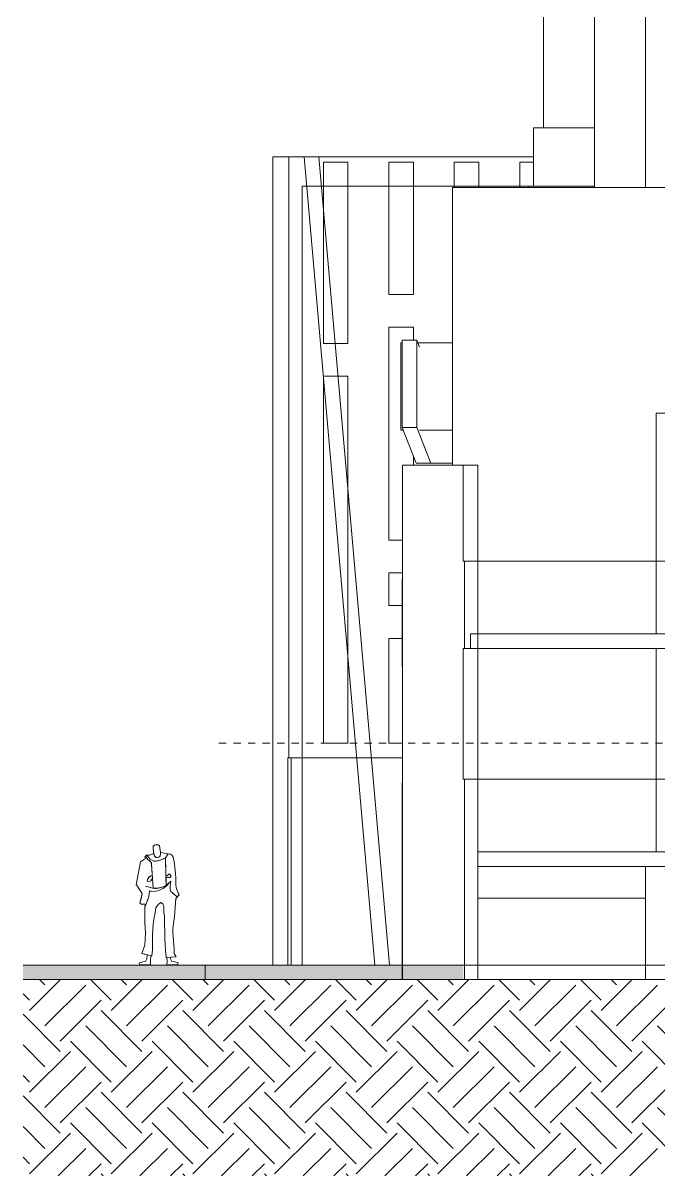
# Model space of a CAD drawing. Header units: metres. Extents: x -144 to 1000, y -717 to 29.
# Drawn here: x 99.36 to 108.11, y -661.96 to -646.13 of the extents above; entities that cross this region are included whole.
import ezdxf

# ---------------------------------------------------------------- set-up
doc = ezdxf.new("R2010")
doc.units = ezdxf.units.M
doc.linetypes.add('Punto 1 mm', pattern=[0.075, 0, -0.075])
doc.layers.get('0').update_dxf_attribs({"color": 1})
for name, color, linetype, lineweight in [('A-DETL-GENF', 1, 'Continuous', 9), ('A-DETL-THIN', 1, 'Continuous', 9), ('A-FLOR', 2, 'Continuous', 9), ('A-FLOR-HRAL', 1, 'Continuous', 9), ('A-FLOR-LEVL', 51, 'Continuous', 9), ('A-WALL', 4, 'Continuous', 9), ('G-IMPT', 1, 'Continuous', 9), ('S-COLS', 7, 'Continuous', 9)]:
    doc.layers.add(name, color=color, linetype=linetype, lineweight=lineweight)

# ---------------------------------------------------------------- blocks, each defined once
blk = doc.blocks.new('ESCALA HUMANA - A_dwg-1534791-POSTERIOR')
at = {"layer": 'G-IMPT'}
blk.add_line((-11.699, 1.096), (-11.706, 1.473), dxfattribs=at)
at = {"layer": 'G-IMPT', "flags": 128}
for points in [[(-11.533, 0.986), (-11.52, 0.964), (-11.567, 0.913), (-11.575, 0.79), (-11.584, 0.667), (-11.607, 0.502), (-11.607, 0.438), (-11.589, 0.221), (-11.589, 0.161), (-11.559, 0.114), (-11.639, 0.108), (-11.637, 0.084), (-11.619, 0.048), (-11.58, 0.044), (-11.533, 0.03), (-11.541, 0.005), (-11.687, 0.005), (-11.684, 0.055), (-11.69, 0.103), (-11.7, 0.103), (-11.7, 0.125), (-11.703, 0.141), (-11.717, 0.351), (-11.721, 0.676), (-11.728, 0.722), (-11.732, 0.804), (-11.746, 0.842), (-11.768, 0.858), (-11.805, 0.836), (-11.841, 0.788), (-11.849, 0.718), (-11.862, 0.655), (-11.874, 0.599), (-11.881, 0.501), (-11.885, 0.396), (-11.886, 0.29), (-11.888, 0.211), (-11.897, 0.126), (-11.907, 0.128), (-11.915, 0.055), (-11.912, 0.005), (-12.059, 0.005), (-12.066, 0.03), (-12.019, 0.044), (-11.98, 0.048), (-11.962, 0.084), (-11.958, 0.13), (-11.96, 0.141), (-12.034, 0.158), (-11.989, 0.273), (-11.982, 0.44), (-11.989, 0.588), (-11.991, 0.781), (-11.988, 0.837), (-12.031, 0.835), (-12.061, 0.852), (-12.04, 0.929), (-12.03, 0.981), (-12.064, 1.039), (-12.093, 1.082), (-12.111, 1.1), (-12.05, 1.417), (-11.984, 1.464), (-11.993, 1.483), (-11.981, 1.497), (-11.97, 1.511), (-11.925, 1.511), (-11.868, 1.532), (-11.878, 1.602), (-11.879, 1.632), (-11.869, 1.64), (-11.857, 1.646), (-11.845, 1.65), (-11.828, 1.652), (-11.815, 1.651), (-11.801, 1.647), (-11.789, 1.641), (-11.776, 1.548), (-11.7, 1.533), (-11.671, 1.527), (-11.638, 1.521), (-11.614, 1.507), (-11.6, 1.483), (-11.585, 1.394), (-11.581, 1.34), (-11.572, 1.254), (-11.567, 1.2), (-11.564, 1.171), (-11.564, 1.103), (-11.561, 1.066)], [(-11.559, 0.114), (-11.7, 0.103), (-11.7, 0.125), (-11.703, 0.141), (-11.717, 0.351), (-11.721, 0.676), (-11.728, 0.722), (-11.732, 0.804), (-11.746, 0.842), (-11.768, 0.858), (-11.805, 0.836), (-11.841, 0.788), (-11.849, 0.718), (-11.862, 0.655), (-11.874, 0.599), (-11.881, 0.501), (-11.885, 0.396), (-11.886, 0.29), (-11.888, 0.211), (-11.897, 0.126), (-12.034, 0.158), (-11.989, 0.273), (-11.982, 0.44), (-11.989, 0.588), (-11.991, 0.781), (-11.988, 0.837), (-12.031, 0.835), (-12.061, 0.852), (-12.04, 0.929), (-12.03, 0.981), (-12.064, 1.039), (-12.093, 1.082), (-12.111, 1.1), (-12.05, 1.417), (-11.984, 1.464), (-11.993, 1.483), (-11.97, 1.511), (-11.925, 1.511), (-11.868, 1.532), (-11.878, 1.602), (-11.879, 1.632), (-11.869, 1.64), (-11.857, 1.646), (-11.845, 1.65), (-11.828, 1.652), (-11.815, 1.651), (-11.801, 1.647), (-11.789, 1.641), (-11.776, 1.548), (-11.7, 1.533), (-11.638, 1.521), (-11.614, 1.507), (-11.6, 1.483), (-11.585, 1.394), (-11.581, 1.34), (-11.572, 1.254), (-11.567, 1.2), (-11.564, 1.171), (-11.564, 1.103), (-11.561, 1.066), (-11.533, 0.986), (-11.52, 0.964), (-11.567, 0.913), (-11.575, 0.79), (-11.584, 0.667), (-11.607, 0.502), (-11.607, 0.438), (-11.589, 0.221), (-11.589, 0.161)]]:
    blk.add_lwpolyline(points, close=True, dxfattribs=at)
for points in [[(-11.876, 1.056), (-11.899, 1.389), (-11.907, 1.412), (-11.921, 1.426), (-11.95, 1.448), (-11.974, 1.48), (-11.981, 1.497)], [(-11.97, 1.511), (-11.942, 1.483), (-11.917, 1.455), (-11.885, 1.436), (-11.866, 1.428), (-11.838, 1.429), (-11.813, 1.43), (-11.781, 1.443), (-11.75, 1.455), (-11.705, 1.474), (-11.671, 1.527)], [(-11.868, 1.532), (-11.857, 1.502), (-11.841, 1.482), (-11.82, 1.476), (-11.789, 1.487), (-11.776, 1.52), (-11.776, 1.548)], [(-11.982, 1.084), (-11.929, 1.068), (-11.887, 1.056), (-11.827, 1.056), (-11.77, 1.064), (-11.713, 1.086), (-11.686, 1.106), (-11.634, 1.151)], [(-11.96, 0.873), (-11.935, 0.941), (-11.926, 1.018), (-11.878, 1.011), (-11.813, 1.018), (-11.738, 1.052), (-11.698, 1.082), (-11.634, 1.151), (-11.639, 1.12), (-11.643, 1.086), (-11.642, 1.042), (-11.633, 1.012), (-11.612, 0.992), (-11.592, 0.975)], [(-11.887, 1.216), (-11.909, 1.224), (-11.938, 1.206), (-11.952, 1.183), (-11.959, 1.154), (-11.94, 1.145), (-11.91, 1.157), (-11.891, 1.184), (-11.886, 1.2)], [(-11.702, 1.22), (-11.683, 1.227), (-11.662, 1.248), (-11.652, 1.253), (-11.637, 1.237), (-11.628, 1.219), (-11.64, 1.21), (-11.651, 1.203), (-11.665, 1.201), (-11.68, 1.205), (-11.689, 1.207), (-11.701, 1.202)], [(-11.96, 0.141), (-11.958, 0.13), (-11.962, 0.084), (-11.98, 0.048), (-12.019, 0.044), (-12.066, 0.03), (-12.059, 0.005), (-11.912, 0.005), (-11.915, 0.055), (-11.907, 0.128)], [(-11.639, 0.108), (-11.637, 0.084), (-11.619, 0.048), (-11.58, 0.044), (-11.533, 0.03), (-11.541, 0.005), (-11.687, 0.005), (-11.684, 0.055), (-11.69, 0.103)]]:
    blk.add_lwpolyline(points, dxfattribs=at)
blk = doc.blocks.new('GBGB')
at = {"layer": 'A-DETL-GENF'}
h = blk.add_hatch(color=256, dxfattribs=at)
h.paths.add_polyline_path([(99.364, -659.266), (105.414, -659.266), (105.414, -659.066), (99.364, -659.066)])
h.paths.add_polyline_path([(140.588, -659.266), (140.588, -659.066), (134.078, -659.066), (134.078, -659.266), (135.435, -659.266)])
for p, q in [((101.253, -657.518), (101.252, -657.549)), ((101.358, -657.54), (101.253, -657.518)), ((100.979, -657.649), (100.918, -657.966)), ((101.046, -657.603), (100.979, -657.649)), ((101.048, -657.57), (101.036, -657.583)), ((101.036, -657.583), (101.046, -657.603)), ((101.059, -657.556), (101.048, -657.57)), ((101.048, -657.57), (101.055, -657.586)), ((101.055, -657.586), (101.079, -657.618)), ((101.104, -657.556), (101.059, -657.556)), ((101.059, -657.556), (101.087, -657.583)), ((101.079, -657.618), (101.114, -657.645)), ((101.087, -657.583), (101.112, -657.612)), ((101.159, -657.535), (101.104, -657.556)), ((101.122, -657.654), (101.108, -657.64)), ((101.112, -657.612), (101.144, -657.63)), ((101.13, -657.678), (101.122, -657.654)), ((101.131, -657.685), (101.13, -657.678)), ((101.131, -657.685), (101.153, -658.011)), ((101.144, -657.63), (101.163, -657.639)), ((101.168, -657.558), (101.159, -657.535)), ((101.163, -657.639), (101.191, -657.637)), ((101.358, -657.539), (101.323, -657.594)), ((101.323, -657.594), (101.327, -657.846)), ((101.392, -657.545), (101.358, -657.539)), ((101.415, -657.559), (101.392, -657.545)), ((101.429, -657.584), (101.415, -657.559)), ((101.444, -657.672), (101.429, -657.584)), ((101.448, -657.727), (101.444, -657.672)), ((101.091, -657.861), (101.12, -657.842)), ((101.12, -657.842), (101.142, -657.85)), ((101.327, -657.846), (101.347, -657.84)), ((101.347, -657.84), (101.367, -657.818)), ((101.367, -657.818), (101.377, -657.814)), ((101.377, -657.814), (101.392, -657.829)), ((101.392, -657.829), (101.401, -657.847)), ((101.457, -657.812), (101.448, -657.727)), ((101.462, -657.867), (101.457, -657.812)), ((100.918, -657.966), (100.936, -657.984)), ((100.936, -657.984), (100.966, -658.027)), ((101.07, -657.912), (101.077, -657.884)), ((101.089, -657.921), (101.07, -657.912)), ((101.077, -657.884), (101.091, -657.861)), ((101.119, -657.909), (101.089, -657.921)), ((101.144, -657.875), (101.119, -657.909)), ((101.26, -658.002), (101.255, -658.003)), ((101.274, -657.997), (101.26, -658.002)), ((101.292, -658.014), (101.332, -657.984)), ((101.316, -657.98), (101.296, -657.988)), ((101.33, -657.971), (101.316, -657.98)), ((101.328, -657.865), (101.327, -657.846)), ((101.34, -657.859), (101.328, -657.865)), ((101.328, -657.865), (101.33, -657.971)), ((101.33, -657.971), (101.344, -657.961)), ((101.332, -657.984), (101.395, -657.915)), ((101.349, -657.861), (101.34, -657.859)), ((101.344, -657.961), (101.395, -657.915)), ((101.364, -657.865), (101.349, -657.861)), ((101.378, -657.864), (101.364, -657.865)), ((101.389, -657.857), (101.378, -657.864)), ((101.39, -657.946), (101.387, -657.98)), ((101.387, -657.98), (101.387, -658.024)), ((101.401, -657.847), (101.389, -657.857)), ((101.395, -657.915), (101.39, -657.946)), ((101.465, -657.896), (101.462, -657.867)), ((101.465, -657.963), (101.465, -657.896)), ((101.469, -658), (101.465, -657.963)), ((101.496, -658.08), (101.469, -658)), ((100.966, -658.027), (100.999, -658.085)), ((100.99, -658.137), (100.968, -658.215)), ((100.999, -658.085), (100.99, -658.137)), ((101.039, -658.275), (101.094, -658.125)), ((101.094, -658.125), (101.103, -658.049)), ((101.103, -658.049), (101.152, -658.056)), ((101.152, -658.056), (101.217, -658.048)), ((101.217, -658.048), (101.292, -658.014)), ((101.387, -658.024), (101.396, -658.054)), ((101.396, -658.054), (101.417, -658.075)), ((101.417, -658.075), (101.484, -658.13)), ((101.454, -658.276), (101.462, -658.154)), ((101.462, -658.154), (101.484, -658.13)), ((101.484, -658.13), (101.509, -658.102)), ((101.509, -658.102), (101.496, -658.08)), ((100.968, -658.215), (100.998, -658.232)), ((100.998, -658.232), (101.041, -658.23)), ((101.039, -658.275), (101.038, -658.286)), ((101.038, -658.286), (101.04, -658.479)), ((101.041, -658.23), (101.039, -658.275)), ((101.18, -658.349), (101.188, -658.278)), ((101.188, -658.278), (101.224, -658.23)), ((101.224, -658.23), (101.261, -658.209)), ((101.261, -658.209), (101.283, -658.225)), ((101.283, -658.225), (101.297, -658.262)), ((101.297, -658.262), (101.301, -658.345)), ((101.445, -658.4), (101.454, -658.276)), ((101.148, -658.565), (101.155, -658.468)), ((101.155, -658.468), (101.168, -658.412)), ((101.168, -658.412), (101.18, -658.349)), ((101.301, -658.345), (101.308, -658.391)), ((101.308, -658.391), (101.313, -658.715)), ((101.422, -658.564), (101.445, -658.4)), ((101.04, -658.479), (101.047, -658.627)), ((101.047, -658.627), (101.04, -658.793)), ((101.144, -658.671), (101.148, -658.565)), ((101.422, -658.628), (101.422, -658.564)), ((101.44, -658.845), (101.422, -658.628)), ((101.04, -658.793), (100.995, -658.909)), ((101.142, -658.855), (101.143, -658.776)), ((101.143, -658.776), (101.144, -658.671)), ((101.313, -658.715), (101.326, -658.925)), ((100.995, -658.909), (101.132, -658.94)), ((101.132, -658.94), (101.142, -658.855)), ((101.326, -658.925), (101.329, -658.941)), ((101.329, -658.941), (101.329, -658.964)), ((101.329, -658.964), (101.47, -658.952)), ((101.441, -658.906), (101.44, -658.845)), ((101.47, -658.952), (101.441, -658.906))]:
    blk.add_line(p, q, dxfattribs=at)
at = {"layer": 'A-DETL-GENF', "color": 252, "true_color": 0x959595}
for p, q in [((99.454, -659.69), (99.878, -659.266)), ((99.665, -659.339), (99.592, -659.266)), ((100.577, -659.55), (100.293, -659.266)), ((100.577, -659.69), (101.001, -659.266)), ((100.787, -659.339), (100.714, -659.266)), ((101.699, -659.55), (101.415, -659.266)), ((101.699, -659.69), (102.123, -659.266)), ((101.91, -659.339), (101.837, -659.266)), ((102.822, -659.55), (102.538, -659.266)), ((102.822, -659.69), (103.246, -659.266)), ((103.032, -659.339), (102.959, -659.266)), ((103.944, -659.55), (103.66, -659.266)), ((103.944, -659.69), (104.368, -659.266)), ((104.155, -659.339), (104.082, -659.266)), ((105.067, -659.55), (104.783, -659.266)), ((105.067, -659.69), (105.491, -659.266)), ((105.277, -659.339), (105.204, -659.266)), ((106.189, -659.55), (105.905, -659.266)), ((106.189, -659.69), (106.613, -659.266)), ((106.4, -659.339), (106.327, -659.266)), ((107.312, -659.55), (107.028, -659.266)), ((107.312, -659.69), (107.736, -659.266)), ((107.522, -659.339), (107.449, -659.266)), ((99.665, -659.901), (100.226, -659.34)), ((100.787, -659.901), (101.348, -659.34)), ((101.91, -659.901), (102.471, -659.34)), ((103.032, -659.901), (103.593, -659.34)), ((104.155, -659.901), (104.716, -659.34)), ((105.277, -659.901), (105.839, -659.34)), ((106.4, -659.901), (106.961, -659.34)), ((107.522, -659.901), (108.084, -659.34)), ((99.454, -659.55), (99.364, -659.46)), ((99.875, -660.111), (100.436, -659.55)), ((100.998, -660.111), (101.559, -659.55)), ((102.12, -660.111), (102.681, -659.55)), ((103.243, -660.111), (103.804, -659.55)), ((104.365, -660.111), (104.926, -659.55)), ((105.488, -660.111), (106.049, -659.55)), ((106.61, -660.111), (107.172, -659.55)), ((107.733, -660.111), (108.294, -659.55)), ((99.875, -660.252), (99.364, -659.74)), ((100.998, -660.252), (100.436, -659.691)), ((102.12, -660.252), (101.559, -659.691)), ((103.243, -660.252), (102.681, -659.691)), ((104.365, -660.252), (103.804, -659.691)), ((105.488, -660.252), (104.926, -659.691)), ((106.61, -660.252), (106.049, -659.691)), ((107.733, -660.252), (107.172, -659.691)), ((100.787, -660.462), (100.226, -659.901)), ((101.91, -660.462), (101.348, -659.901)), ((103.032, -660.462), (102.471, -659.901)), ((104.155, -660.462), (103.593, -659.901)), ((105.277, -660.462), (104.716, -659.901)), ((106.4, -660.462), (105.839, -659.901)), ((107.522, -660.462), (106.961, -659.901)), ((108.645, -660.462), (108.084, -659.901)), ((99.665, -660.462), (99.364, -660.161)), ((100.577, -660.673), (100.015, -660.112)), ((101.699, -660.673), (101.138, -660.112)), ((102.822, -660.673), (102.26, -660.112)), ((103.944, -660.673), (103.383, -660.112)), ((105.067, -660.673), (104.506, -660.112)), ((106.189, -660.673), (105.628, -660.112)), ((107.312, -660.673), (106.751, -660.112)), ((108.434, -660.673), (107.873, -660.112)), ((99.454, -660.813), (100.015, -660.252)), ((100.577, -660.813), (101.138, -660.252)), ((101.699, -660.813), (102.26, -660.252)), ((102.822, -660.813), (103.383, -660.252)), ((103.944, -660.813), (104.506, -660.252)), ((105.067, -660.813), (105.628, -660.252)), ((106.189, -660.813), (106.751, -660.252)), ((107.312, -660.813), (107.873, -660.252)), ((99.665, -661.024), (100.226, -660.463)), ((100.787, -661.024), (101.348, -660.463)), ((101.91, -661.024), (102.471, -660.463)), ((103.032, -661.024), (103.593, -660.463)), ((104.155, -661.024), (104.716, -660.463)), ((105.277, -661.024), (105.839, -660.463)), ((106.4, -661.024), (106.961, -660.463)), ((107.522, -661.024), (108.084, -660.463)), ((99.454, -660.673), (99.364, -660.582)), ((99.875, -661.234), (100.436, -660.673)), ((100.998, -661.234), (101.559, -660.673)), ((102.12, -661.234), (102.681, -660.673)), ((103.243, -661.234), (103.804, -660.673)), ((104.365, -661.234), (104.926, -660.673)), ((105.488, -661.234), (106.049, -660.673)), ((106.61, -661.234), (107.172, -660.673)), ((107.733, -661.234), (108.294, -660.673)), ((100.998, -661.374), (100.436, -660.813)), ((102.12, -661.374), (101.559, -660.813)), ((103.243, -661.374), (102.681, -660.813)), ((104.365, -661.374), (103.804, -660.813)), ((105.488, -661.374), (104.926, -660.813)), ((106.61, -661.374), (106.049, -660.813)), ((107.733, -661.374), (107.172, -660.813)), ((99.875, -661.374), (99.364, -660.863)), ((100.787, -661.584), (100.226, -661.023)), ((101.91, -661.584), (101.348, -661.023)), ((103.032, -661.584), (102.471, -661.023)), ((104.155, -661.584), (103.593, -661.023)), ((105.277, -661.584), (104.716, -661.023)), ((106.4, -661.584), (105.839, -661.023)), ((107.522, -661.584), (106.961, -661.023)), ((108.645, -661.584), (108.084, -661.023)), ((99.665, -661.584), (99.364, -661.283)), ((100.577, -661.795), (100.015, -661.234)), ((101.699, -661.795), (101.138, -661.234)), ((102.822, -661.795), (102.26, -661.234)), ((103.944, -661.795), (103.383, -661.234)), ((105.067, -661.795), (104.506, -661.234)), ((106.189, -661.795), (105.628, -661.234)), ((107.312, -661.795), (106.751, -661.234)), ((108.434, -661.795), (107.873, -661.234)), ((99.454, -661.935), (100.015, -661.374)), ((100.577, -661.935), (101.138, -661.374)), ((101.699, -661.935), (102.26, -661.374)), ((102.822, -661.935), (103.383, -661.374)), ((103.944, -661.935), (104.506, -661.374)), ((105.067, -661.935), (105.628, -661.374)), ((106.189, -661.935), (106.751, -661.374)), ((107.312, -661.935), (107.873, -661.374)), ((99.848, -661.963), (100.226, -661.585)), ((100.971, -661.963), (101.348, -661.585)), ((102.093, -661.963), (102.471, -661.585)), ((103.216, -661.963), (103.593, -661.585)), ((104.338, -661.963), (104.716, -661.585)), ((105.461, -661.963), (105.839, -661.585)), ((106.584, -661.963), (106.961, -661.585)), ((107.706, -661.963), (108.084, -661.585)), ((99.454, -661.795), (99.364, -661.705)), ((100.269, -661.963), (100.436, -661.795)), ((101.391, -661.963), (101.559, -661.795)), ((102.514, -661.963), (102.681, -661.795)), ((103.636, -661.963), (103.804, -661.795)), ((104.759, -661.963), (104.926, -661.795)), ((105.881, -661.963), (106.049, -661.795)), ((107.004, -661.963), (107.172, -661.795)), ((100.463, -661.963), (100.436, -661.936)), ((101.586, -661.963), (101.559, -661.936)), ((102.708, -661.963), (102.681, -661.936)), ((103.831, -661.963), (103.804, -661.936)), ((104.953, -661.963), (104.926, -661.936)), ((106.076, -661.963), (106.049, -661.936)), ((107.199, -661.963), (107.172, -661.936))]:
    blk.add_line(p, q, dxfattribs=at)
at = {"layer": 'A-DETL-GENF'}
for centre, radius, start, end in [((101.2, -657.484), 0.0701, 55.2475, 134.8378), ((101.727, -657.417), 0.577, 181.7777, 194.2223), ((100.646, -657.548), 0.606, 359.8875, 11.535), ((101.086, -657.68), 0.0449, 353.4993, 52.1791), ((101.209, -657.548), 0.0428, 194.2223, 357.9372), ((101.1, -657.133), 0.513, 280.2499, 295.7078), ((101.185, -657.741), 0.272, 263.3455, 302.2868)]:
    blk.add_arc(centre, radius, start, end, dxfattribs=at)
at = {"layer": 'A-DETL-THIN'}
for p, q in [((99.364, -659.066), (140.588, -659.066)), ((140.588, -659.266), (99.364, -659.266)), ((140.588, -659.266), (99.364, -659.266))]:
    blk.add_line(p, q, dxfattribs=at)
at = {"layer": 'A-FLOR'}
for p, q in [((105.268, -652.17), (104.968, -652.17)), ((101.865, -659.066), (101.865, -659.266))]:
    blk.add_line(p, q, dxfattribs=at)
at = {"layer": 'A-FLOR', "color": 251, "true_color": 0x666666}
for p, q in [((105.514, -654.517), (111.602, -654.517)), ((105.514, -654.517), (105.514, -654.717)), ((111.718, -654.717), (105.514, -654.717)), ((105.613, -657.512), (111.718, -657.512)), ((111.718, -657.712), (105.613, -657.712)), ((105.613, -658.146), (107.918, -658.146)), ((101.865, -659.066), (104.517, -659.066))]:
    blk.add_line(p, q, dxfattribs=at)
at = {"layer": 'A-FLOR', "color": 253, "true_color": 0xa3a3a3}
blk.add_line((104.577, -659.066), (104.517, -659.066), dxfattribs=at)
at = {"layer": 'A-FLOR-HRAL'}
for q in [(107.218, -647.566), (106.382, -648.366)]:
    blk.add_line((106.382, -647.566), q, dxfattribs=at)
at = {"layer": 'A-FLOR-LEVL', "color": 251, "linetype": 'Punto 1 mm', "true_color": 0x6c6c6c}
for p, q in [((102.056, -656.016), (139.595, -656.016)), ((102.056, -659.066), (139.595, -659.066))]:
    blk.add_line(p, q, dxfattribs=at)
at = {"layer": 'A-WALL'}
for p, q in [((107.218, -632.566), (107.218, -648.386)), ((106.518, -645.776), (106.518, -647.566)), ((102.799, -647.966), (103.228, -647.966)), ((102.799, -659.066), (102.799, -647.966)), ((102.799, -647.966), (102.799, -659.066)), ((103.228, -647.966), (103.429, -647.966)), ((104.199, -659.066), (103.228, -647.966)), ((103.429, -647.966), (106.382, -647.966)), ((103.429, -647.966), (104.4, -659.066)), ((103.492, -648.695), (103.492, -648.039)), ((103.492, -648.039), (103.83, -648.039)), ((103.83, -648.039), (103.83, -650.528)), ((104.392, -649.853), (104.392, -648.039)), ((104.392, -648.039), (104.73, -648.039)), ((104.73, -648.039), (104.73, -649.853)), ((105.292, -648.386), (105.292, -648.039)), ((105.292, -648.039), (105.63, -648.039)), ((105.63, -648.039), (105.63, -648.386)), ((106.192, -648.386), (106.192, -648.039)), ((106.192, -648.039), (106.382, -648.039)), ((103.83, -648.366), (103.492, -648.366)), ((104.73, -648.366), (104.392, -648.366)), ((105.268, -652.198), (105.268, -648.386)), ((110.168, -648.386), (105.268, -648.386)), ((105.63, -648.366), (105.292, -648.366)), ((106.318, -648.366), (106.192, -648.366)), ((107.218, -648.366), (106.318, -648.366)), ((106.318, -648.366), (106.318, -648.386)), ((104.73, -649.853), (104.392, -649.853)), ((104.392, -653.228), (104.392, -650.303)), ((104.392, -650.303), (104.73, -650.303)), ((104.73, -650.303), (104.73, -650.482)), ((103.83, -650.528), (103.653, -650.528)), ((104.577, -650.518), (104.559, -650.518)), ((104.559, -650.518), (104.559, -651.718)), ((104.577, -651.682), (104.577, -650.482)), ((104.777, -650.482), (104.577, -650.482)), ((104.814, -650.577), (104.777, -650.482)), ((104.777, -650.482), (104.777, -651.682)), ((105.268, -650.518), (104.791, -650.518)), ((103.692, -650.978), (103.83, -650.978)), ((103.83, -650.978), (103.83, -652.552)), ((108.068, -654.517), (108.068, -651.486)), ((108.068, -651.486), (110.79, -651.486)), ((104.559, -651.718), (104.591, -651.718)), ((104.767, -652.171), (104.577, -651.682)), ((104.577, -651.682), (104.777, -651.682)), ((104.777, -651.682), (104.967, -652.171)), ((104.814, -651.718), (105.268, -651.718)), ((104.73, -652.075), (104.73, -652.198)), ((105.613, -652.198), (104.578, -652.198)), ((104.578, -652.198), (104.578, -659.266)), ((104.767, -652.171), (105.268, -652.171)), ((105.414, -653.517), (105.414, -652.198)), ((105.613, -652.198), (105.613, -659.266)), ((104.578, -653.228), (104.392, -653.228)), ((105.432, -653.517), (105.432, -654.717)), ((104.392, -654.128), (104.392, -653.678)), ((104.392, -653.678), (104.578, -653.678)), ((104.577, -654.969), (104.577, -653.769)), ((104.577, -654.128), (104.392, -654.128)), ((104.392, -656.016), (104.392, -654.578)), ((104.392, -654.578), (104.577, -654.578)), ((105.414, -656.512), (105.414, -654.717)), ((108.068, -657.512), (108.068, -654.717)), ((104.578, -656.016), (104.392, -656.016)), ((104.151, -656.22), (104.578, -656.22)), ((104.577, -659.266), (104.577, -656.556)), ((105.432, -656.512), (105.432, -659.266)), ((104.199, -659.066), (102.825, -659.066)), ((104.4, -659.066), (104.199, -659.066))]:
    blk.add_line(p, q, dxfattribs=at)
at = {"layer": 'A-WALL', "color": 251, "true_color": 0x666666}
for p, q in [((103.017, -647.966), (102.799, -647.966)), ((102.799, -647.966), (103.017, -647.966)), ((103.017, -647.966), (103.429, -647.966)), ((103.429, -647.966), (103.017, -647.966)), ((103.017, -647.966), (103.017, -656.22)), ((106.382, -647.966), (103.429, -647.966)), ((103.429, -647.966), (106.382, -647.966)), ((103.83, -648.039), (103.492, -648.039)), ((103.492, -648.039), (103.492, -648.695)), ((103.83, -650.528), (103.83, -648.039)), ((104.392, -648.039), (104.392, -649.853)), ((104.73, -648.039), (104.392, -648.039)), ((104.73, -649.853), (104.73, -648.039)), ((105.292, -648.039), (105.292, -648.386)), ((105.63, -648.039), (105.292, -648.039)), ((105.63, -648.386), (105.63, -648.039)), ((106.382, -648.039), (106.192, -648.039)), ((106.192, -648.039), (106.192, -648.386)), ((103.492, -648.366), (103.464, -648.366)), ((104.392, -648.366), (103.83, -648.366)), ((105.292, -648.366), (104.73, -648.366)), ((106.192, -648.366), (105.63, -648.366)), ((103.492, -650.528), (103.492, -648.695)), ((104.392, -649.853), (104.73, -649.853)), ((104.392, -650.303), (104.392, -653.228)), ((104.73, -650.303), (104.392, -650.303)), ((104.73, -650.482), (104.73, -650.303)), ((103.653, -650.528), (103.492, -650.528)), ((103.653, -650.528), (103.83, -650.528)), ((103.492, -656.016), (103.492, -650.978)), ((103.492, -650.978), (103.692, -650.978)), ((103.83, -650.978), (103.692, -650.978)), ((103.83, -652.552), (103.83, -650.978)), ((104.73, -652.198), (104.73, -652.075)), ((103.83, -652.552), (103.83, -656.016)), ((104.392, -653.228), (104.578, -653.228)), ((105.414, -653.517), (111.554, -653.517)), ((104.392, -653.678), (104.392, -654.128)), ((104.578, -653.678), (104.392, -653.678)), ((104.392, -654.128), (104.577, -654.128)), ((104.392, -654.578), (104.392, -656.016)), ((104.577, -654.578), (104.392, -654.578)), ((105.514, -654.717), (105.414, -654.717)), ((103.83, -656.016), (103.492, -656.016)), ((104.392, -656.016), (104.578, -656.016)), ((103.017, -656.22), (103.005, -656.22)), ((103.005, -656.22), (103.005, -659.066)), ((103.005, -659.066), (103.005, -656.22)), ((103.005, -656.22), (103.048, -656.22)), ((103.017, -656.22), (104.151, -656.22)), ((103.048, -656.22), (103.017, -656.22)), ((103.048, -659.066), (103.048, -656.22)), ((103.199, -659.066), (103.199, -656.22)), ((104.578, -656.22), (104.151, -656.22)), ((105.414, -656.512), (111.655, -656.512)), ((105.613, -657.511), (108.068, -657.511)), ((102.825, -659.066), (102.799, -659.066)), ((103.005, -659.066), (103.048, -659.066)), ((103.048, -659.066), (104.4, -659.066))]:
    blk.add_line(p, q, dxfattribs=at)
at = {"layer": 'A-WALL', "color": 253, "true_color": 0xa3a3a3}
for p, q in [((103.429, -647.966), (103.017, -647.966)), ((103.017, -647.966), (103.429, -647.966)), ((103.199, -656.208), (103.199, -648.366)), ((103.464, -648.366), (103.199, -648.366)), ((103.492, -648.695), (103.492, -650.528)), ((103.492, -650.528), (103.653, -650.528)), ((103.692, -650.978), (103.492, -650.978)), ((103.492, -650.978), (103.492, -656.016)), ((103.83, -656.016), (103.83, -652.552)), ((103.492, -656.016), (103.83, -656.016)), ((104.151, -656.22), (103.017, -656.22)), ((103.199, -656.22), (103.199, -656.215)), ((102.799, -659.066), (103.005, -659.066)), ((102.799, -659.066), (103.199, -659.066))]:
    blk.add_line(p, q, dxfattribs=at)
at = {"layer": 'S-COLS'}
blk.add_line((107.918, -613.178), (107.918, -648.386), dxfattribs=at)
at = {"layer": 'S-COLS', "color": 251, "true_color": 0x666666}
blk.add_line((107.918, -657.712), (107.918, -659.266), dxfattribs=at)
blk.add_line((107.918, -657.712), (107.918, -659.266), dxfattribs=at)
blk.add_blockref('ESCALA HUMANA - A_dwg-1534791-POSTERIOR', (113.029, -659.066))

msp = doc.modelspace()

# ---------------------------------------------------------------- block references
at = {"color": 3}
msp.add_blockref('GBGB', (0, 0), dxfattribs=at)

doc.saveas('drawing.dxf')
